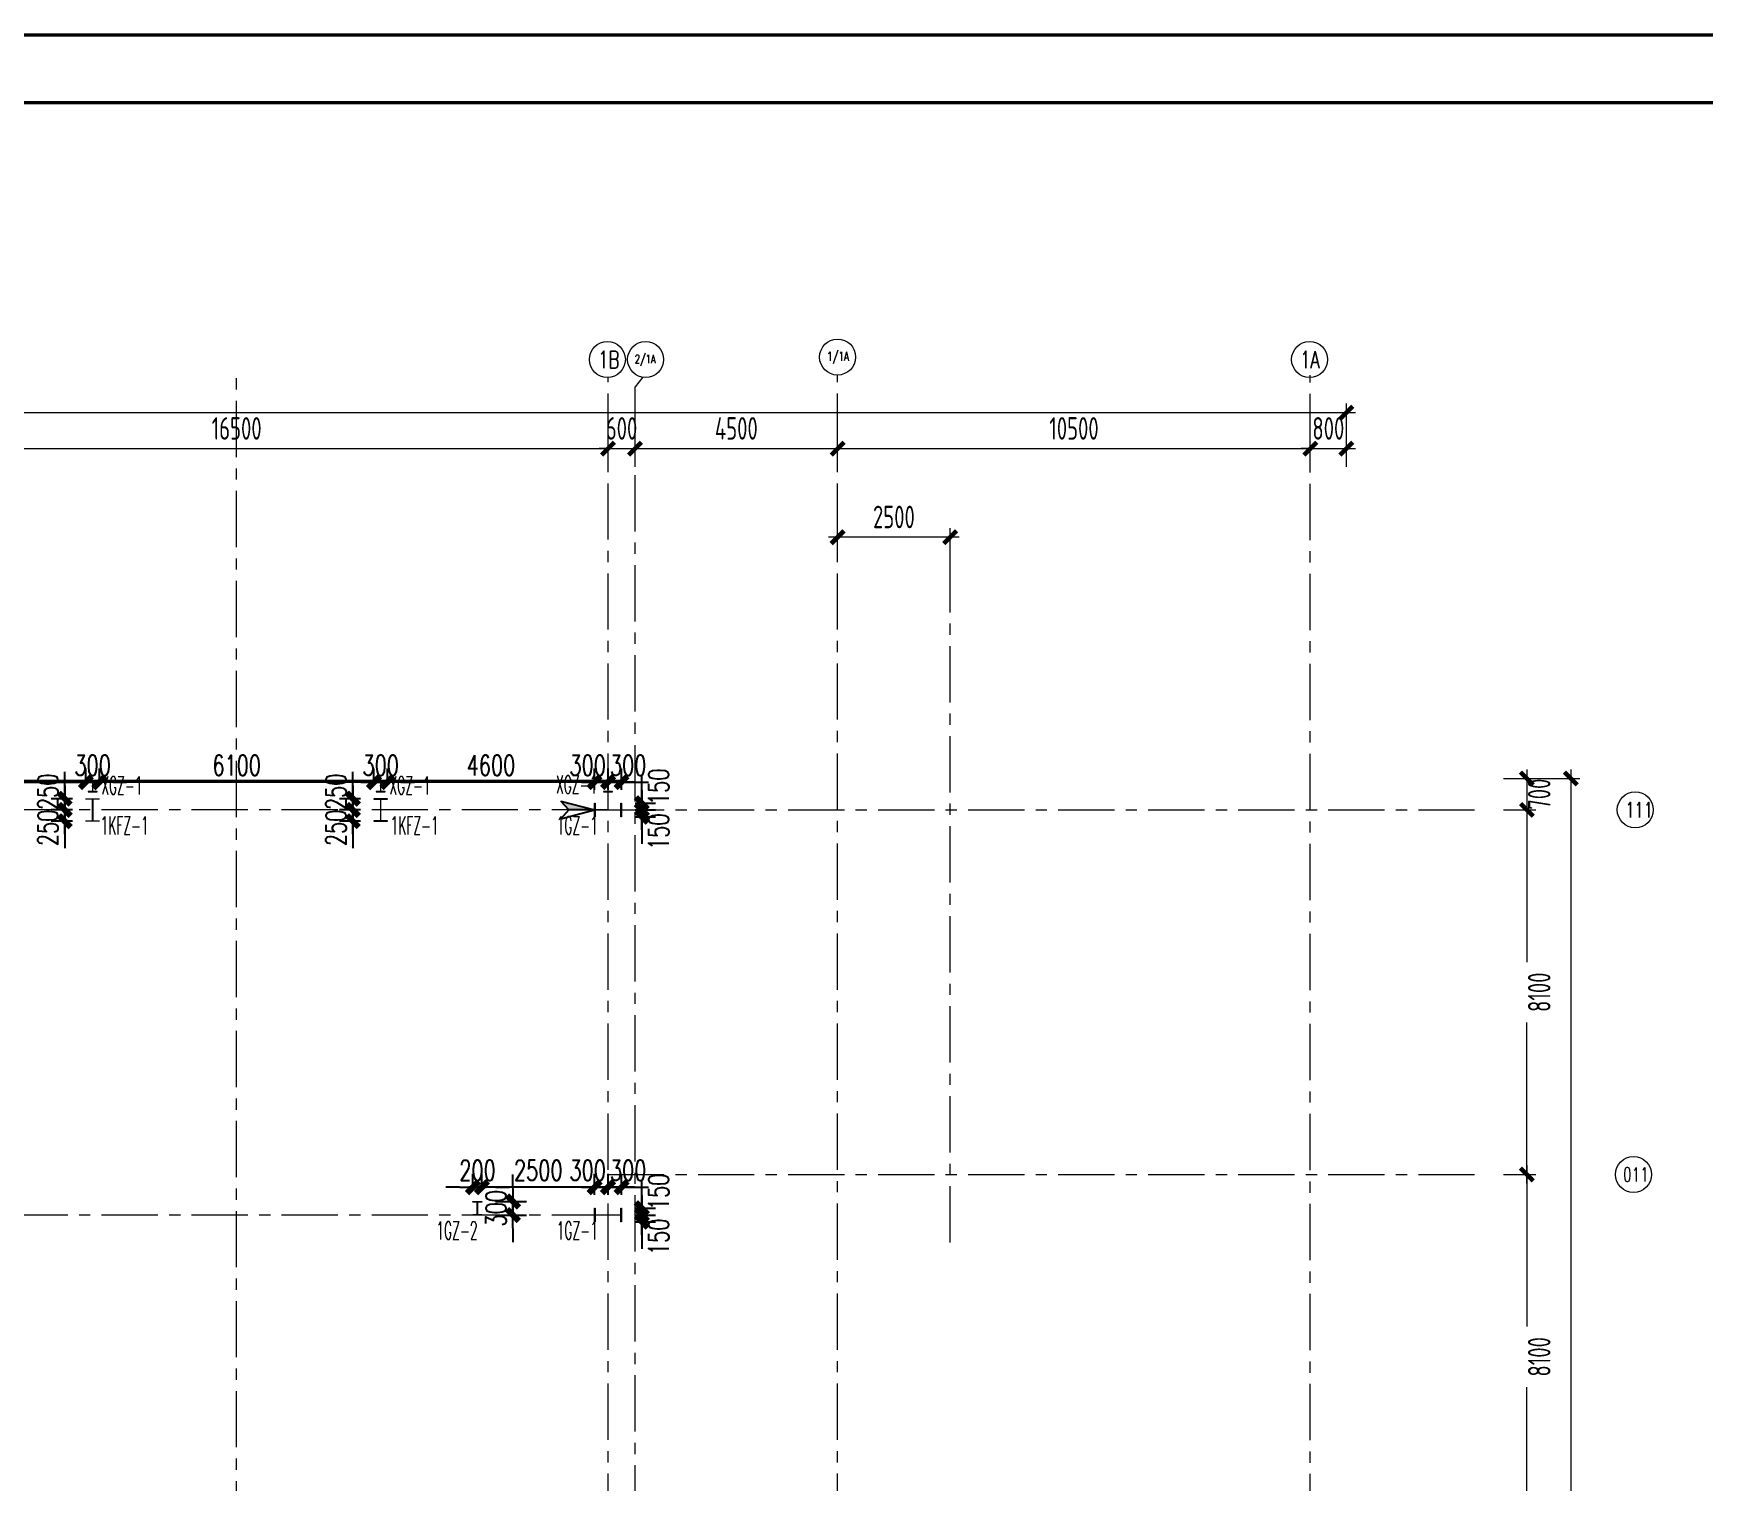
# Model space of a CAD drawing. Extents: x -1201378 to 2367219, y -619313 to 244905.
# Drawn here: x 187877 to 224978, y 212730 to 244905 of the extents above; entities that cross this region are included whole.
import ezdxf
from ezdxf.enums import TextEntityAlignment as Align

# ---------------------------------------------------------------- set-up
doc = ezdxf.new("R2010")
doc.units = 0
doc.header["$LTSCALE"] = 1000
doc.linetypes.add('CENTER', pattern=[2, 1.25, -0.25, 0.25, -0.25])
doc.linetypes.add('HIDDEN', pattern=[0.375, 0.25, -0.125])
doc.layers.get('0').update_dxf_attribs({"linetype": 'CONTINUOUS'})
doc.layers.get('Defpoints').update_dxf_attribs({"linetype": 'CONTINUOUS'})
for name, color, linetype in [('0-cxFrame', 155, 'CONTINUOUS'), ('S-CJGC', 5, 'CONTINUOUS'), ('S-DIMZ', 115, 'CONTINUOUS'), ('S-SGJ', 21, 'CONTINUOUS'), ('S-SHAPE2', 165, 'HIDDEN')]:
    doc.layers.add(name, color=color, linetype=linetype)
for name, color, linetype, lineweight in [('0-cxText', 131, 'CONTINUOUS', 25), ('S-axis', 111, 'CONTINUOUS', 0), ('S-col', 2, 'CONTINUOUS', 0), ('S-dote', 5, 'CENTER', 0)]:
    doc.layers.add(name, color=color, linetype=linetype, lineweight=lineweight)
doc.styles.add('_TCH_AXIS', font='COMPLEX', dxfattribs={"bigfont": 'GBCBIG'})
doc.styles.add('cx_tuming', font='simhei.ttf')
doc.styles.add('cx_tuqian1', font='')
doc.styles.add('SS1', font='tj-romans1.shx', dxfattribs={"width": 0.7, "bigfont": 'tj-hztxt1.shx'})
doc.styles.add('TSSD_Dimension', font='tssdeng.shx', dxfattribs={"width": 0.7, "bigfont": 'hztxt.shx'})
doc.styles.add('黑体', font='simhei.ttf', dxfattribs={"width": 0.8})
doc.styles.get('cx_tuqian1').set_extended_font_data('SimSun')
doc.dimstyles.new('S-150-ARCHI', dxfattribs={"dimscale": 150, "dimtxt": 3, "dimasz": 2, "dimexe": 2, "dimexo": 2, "dimgap": 1, "dimtad": 1, "dimdec": 0, "dimzin": 0, "dimdsep": 46, "dimtxsty": 'SS1', "dimblk1": 'TT', "dimblk2": 'TT', "dimsah": 1, "dimcen": 1, "dimclrd": 256, "dimclre": 256, "dimclrt": 256, "dimadec": 0, "dimazin": 0, "dimtfac": 1, "dimtdec": 0, "dimtix": 1, "dimtmove": 2, "dimatfit": 0, "dimldrblk": 'TT', "dimfxl": 2, "dimtolj": 1, "dimtzin": 0, "dimarcsym": 0})
doc.dimstyles.new('TSSD_200_200', dxfattribs={"dimtxt": 500, "dimasz": 200, "dimexe": 200, "dimexo": 500, "dimgap": 200, "dimtad": 1, "dimdec": 0, "dimzin": 0, "dimdsep": 46, "dimtxsty": 'TSSD_Dimension', "dimblk": 'ARCHTICK', "dimcen": 0, "dimdle": 200, "dimclrt": 7, "dimadec": 0, "dimazin": 0, "dimtfac": 1, "dimtdec": 0, "dimtix": 1, "dimtmove": 2, "dimatfit": 3, "dimfxl": 1, "dimtolj": 1, "dimtzin": 0, "dimarcsym": 0})

# ---------------------------------------------------------------- blocks, each defined once
blk = doc.blocks.new('TK22.A0 L(Dragon)')
at = {"layer": '0-cxFrame', "color": 7, "const_width": 0.5}
blk.add_lwpolyline([(0, 0), (-1486, 0), (-1486, 841), (0, 841)], close=True, dxfattribs=at)
at = {"layer": '0-cxFrame', "const_width": 0.5}
blk.add_lwpolyline([(-80, 10), (-1466, 10), (-1466, 831), (-80, 831)], close=True, dxfattribs=at)
at = {"style": '黑体', "flags": 4}
blk.add_attdef('图幅', text='', height=3.3, dxfattribs=at).set_placement((-40, 3), align=Align.RIGHT)
at = {"layer": '0-cxText', "flags": 4}
for tag, height, style, p in [('建设单位', 3.5, 'cx_tuming', (-45, 240)), ('项目名称', 3.5, 'cx_tuming', (-45, 210)), ('子项名称', 3.5, 'cx_tuming', (-45, 180)), ('工程编号', 3.3, 'cx_tuqian1', (-35, 165)), ('图名1', 3.5, 'cx_tuming', (-45, 87)), ('图名2', 3.5, 'cx_tuming', (-45, 79)), ('图名3', 3.5, 'cx_tuming', (-45, 71)), ('出图日期', 3.3, 'cx_tuqian1', (-39, 60)), ('专业', 3.3, 'cx_tuqian1', (-55, 52)), ('图号', 3.3, 'cx_tuqian1', (-55, 44)), ('版次', 3.3, 'cx_tuqian1', (-20, 44))]:
    blk.add_attdef(tag, text='', height=height, dxfattribs=dict(at, style=style)).set_placement(p, align=Align.MIDDLE)
at = {"layer": 'Defpoints', "color": 6, "flags": 4}
for tag, height, style, p in [('tufu', 3.3, '黑体', (-12, 12)), ('dwfname', 4, 'cx_tuqian1', (-80, 3))]:
    blk.add_attdef(tag, text='', height=height, dxfattribs=dict(at, style=style)).set_placement(p, align=Align.RIGHT)
blk = doc.blocks.new('_FZH')
at = {"layer": 'S-col'}
blk.add_lwpolyline([(-0.375, -0.188), (-0.375, 0.187), (-0.36, 0.187), (-0.36, 0.005), (0.36, 0.005), (0.36, 0.187), (0.375, 0.187), (0.375, -0.188), (0.36, -0.188), (0.36, -0.005), (-0.36, -0.005), (-0.36, -0.188)], close=True, dxfattribs=at)
blk = doc.blocks.new('w4234324')
at = {"layer": 'S-col', "xscale": 800.0000000000005, "yscale": 800.0000000000005, "zscale": 800.0000000000005}
for p in [(-144454, 831820), (-144454, 822820)]:
    blk.add_blockref('_FZH', p, dxfattribs=at)
blk = doc.blocks.new('_ArchTick')
at = {"color": 0, "linetype": 'ByBlock', "const_width": 0.5}
blk.add_lwpolyline([(-0.71, -0.71), (0.71, 0.71)], dxfattribs=at)
blk = doc.blocks.new('*D3000')
at = {"layer": 'Defpoints', "color": 0, "transparency": 16777216}
for p in [(-99358, 123054), (-115858, 122147), (-99358, 122147)]:
    blk.add_point(p, dxfattribs=at)
at = {"layer": 'S-axis', "color": 0, "lineweight": -2, "transparency": 16777216}
for p, q in [((-115858, 122647), (-115858, 123254)), ((-99358, 122647), (-99358, 123254)), ((-116058, 123054), (-99158, 123054))]:
    blk.add_line(p, q, dxfattribs=at)
at = {"layer": 'S-axis', "color": 0, "lineweight": -2, "transparency": 16777216, "xscale": 200, "yscale": 200, "zscale": 200, "rotation": 180}
blk.add_blockref('_ArchTick', (-115858, 123054), dxfattribs=at)
at = {"layer": 'S-axis', "color": 0, "lineweight": -2, "transparency": 16777216, "xscale": 200, "yscale": 200, "zscale": 200}
blk.add_blockref('_ArchTick', (-99358, 123054), dxfattribs=at)
at = {"layer": 'S-axis', "color": 7, "transparency": 16777216, "insert": (-107608, 123504), "char_height": 500, "attachment_point": 5, "style": 'TSSD_Dimension'}
blk.add_mtext('\\A1;16500', dxfattribs=at)
blk = doc.blocks.new('*D3001')
at = {"layer": 'Defpoints', "color": 0, "transparency": 16777216}
for p in [(-98758, 123054), (-99358, 122147), (-98758, 122147)]:
    blk.add_point(p, dxfattribs=at)
at = {"layer": 'S-axis', "color": 0, "lineweight": -2, "transparency": 16777216}
for p, q in [((-99358, 122647), (-99358, 123254)), ((-98758, 122647), (-98758, 123254)), ((-99358, 123054), (-99558, 123054)), ((-99358, 123054), (-98758, 123054)), ((-98758, 123054), (-98558, 123054))]:
    blk.add_line(p, q, dxfattribs=at)
at = {"layer": 'S-axis', "color": 0, "lineweight": -2, "transparency": 16777216, "xscale": 200, "yscale": 200, "zscale": 200}
blk.add_blockref('_ArchTick', (-99358, 123054), dxfattribs=at)
at = {"layer": 'S-axis', "color": 0, "lineweight": -2, "transparency": 16777216, "xscale": 200, "yscale": 200, "zscale": 200, "rotation": 180}
blk.add_blockref('_ArchTick', (-98758, 123054), dxfattribs=at)
at = {"layer": 'S-axis', "color": 7, "transparency": 16777216, "insert": (-99058, 123504), "char_height": 500, "attachment_point": 5, "style": 'TSSD_Dimension'}
blk.add_mtext('\\A1;600', dxfattribs=at)
blk = doc.blocks.new('*D3002')
at = {"layer": 'Defpoints', "color": 0, "transparency": 16777216}
for p in [(-94258, 123054), (-98758, 122147), (-94258, 122147)]:
    blk.add_point(p, dxfattribs=at)
at = {"layer": 'S-axis', "color": 0, "lineweight": -2, "transparency": 16777216}
for p, q in [((-98758, 122647), (-98758, 123254)), ((-94258, 122647), (-94258, 123254)), ((-98958, 123054), (-94058, 123054))]:
    blk.add_line(p, q, dxfattribs=at)
at = {"layer": 'S-axis', "color": 0, "lineweight": -2, "transparency": 16777216, "xscale": 200, "yscale": 200, "zscale": 200, "rotation": 180}
blk.add_blockref('_ArchTick', (-98758, 123054), dxfattribs=at)
at = {"layer": 'S-axis', "color": 0, "lineweight": -2, "transparency": 16777216, "xscale": 200, "yscale": 200, "zscale": 200}
blk.add_blockref('_ArchTick', (-94258, 123054), dxfattribs=at)
at = {"layer": 'S-axis', "color": 7, "transparency": 16777216, "insert": (-96508, 123504), "char_height": 500, "attachment_point": 5, "style": 'TSSD_Dimension'}
blk.add_mtext('\\A1;4500', dxfattribs=at)
blk = doc.blocks.new('*D3003')
at = {"layer": 'Defpoints', "color": 0, "transparency": 16777216}
for p in [(-83758, 123054), (-94258, 122147), (-83758, 122147)]:
    blk.add_point(p, dxfattribs=at)
at = {"layer": 'S-axis', "color": 0, "lineweight": -2, "transparency": 16777216}
for p, q in [((-94258, 122647), (-94258, 123254)), ((-83758, 122647), (-83758, 123254)), ((-94458, 123054), (-83558, 123054))]:
    blk.add_line(p, q, dxfattribs=at)
at = {"layer": 'S-axis', "color": 0, "lineweight": -2, "transparency": 16777216, "xscale": 200, "yscale": 200, "zscale": 200, "rotation": 180}
blk.add_blockref('_ArchTick', (-94258, 123054), dxfattribs=at)
at = {"layer": 'S-axis', "color": 0, "lineweight": -2, "transparency": 16777216, "xscale": 200, "yscale": 200, "zscale": 200}
blk.add_blockref('_ArchTick', (-83758, 123054), dxfattribs=at)
at = {"layer": 'S-axis', "color": 7, "transparency": 16777216, "insert": (-89008, 123504), "char_height": 500, "attachment_point": 5, "style": 'TSSD_Dimension'}
blk.add_mtext('\\A1;10500', dxfattribs=at)
blk = doc.blocks.new('*D3004')
at = {"layer": 'Defpoints', "color": 0, "transparency": 16777216}
for p in [(-82958, 123054), (-83758, 122147), (-82958, 122147)]:
    blk.add_point(p, dxfattribs=at)
at = {"layer": 'S-axis', "color": 0, "lineweight": -2, "transparency": 16777216}
for p, q in [((-83758, 122647), (-83758, 123254)), ((-82958, 122647), (-82958, 123254)), ((-83758, 123054), (-83958, 123054)), ((-83758, 123054), (-82958, 123054)), ((-82958, 123054), (-82758, 123054))]:
    blk.add_line(p, q, dxfattribs=at)
at = {"layer": 'S-axis', "color": 0, "lineweight": -2, "transparency": 16777216, "xscale": 200, "yscale": 200, "zscale": 200}
blk.add_blockref('_ArchTick', (-83758, 123054), dxfattribs=at)
at = {"layer": 'S-axis', "color": 0, "lineweight": -2, "transparency": 16777216, "xscale": 200, "yscale": 200, "zscale": 200, "rotation": 180}
blk.add_blockref('_ArchTick', (-82958, 123054), dxfattribs=at)
at = {"layer": 'S-axis', "color": 7, "transparency": 16777216, "insert": (-83358, 123504), "char_height": 500, "attachment_point": 5, "style": 'TSSD_Dimension'}
blk.add_mtext('\\A1;800', dxfattribs=at)
blk = doc.blocks.new('*D3005')
at = {"layer": 'Defpoints', "color": 0, "transparency": 16777216}
for p in [(-79964, 115727), (-79964, 115027), (-78948, 115027)]:
    blk.add_point(p, dxfattribs=at)
at = {"layer": 'S-axis', "color": 0, "lineweight": -2, "transparency": 16777216}
for p, q in [((-78948, 115927), (-78948, 114827)), ((-79464, 115727), (-78748, 115727)), ((-79464, 115027), (-78748, 115027))]:
    blk.add_line(p, q, dxfattribs=at)
at = {"layer": 'S-axis', "color": 0, "lineweight": -2, "transparency": 16777216, "xscale": 200, "yscale": 200, "zscale": 200}
for p, rotation in [((-78948, 115727), 90), ((-78948, 115027), 270)]:
    blk.add_blockref('_ArchTick', p, dxfattribs=dict(at, rotation=rotation))
at = {"layer": 'S-axis', "color": 7, "transparency": 16777216, "insert": (-78673, 115377), "char_height": 500, "attachment_point": 5, "rotation": 90, "style": 'TSSD_Dimension'}
blk.add_mtext('\\A1;700', dxfattribs=at)
blk = doc.blocks.new('*D3006')
at = {"layer": 'Defpoints', "color": 0, "transparency": 16777216}
for p in [(-79964, 115027), (-79964, 106927), (-78948, 106927)]:
    blk.add_point(p, dxfattribs=at)
at = {"layer": 'S-axis', "color": 0, "lineweight": -2, "transparency": 16777216}
for p, q in [((-79464, 115027), (-78748, 115027)), ((-78948, 115227), (-78948, 111648)), ((-78948, 106727), (-78948, 110306)), ((-79464, 106927), (-78748, 106927))]:
    blk.add_line(p, q, dxfattribs=at)
at = {"layer": 'S-axis', "color": 0, "lineweight": -2, "transparency": 16777216, "xscale": 200, "yscale": 200, "zscale": 200}
for p, rotation in [((-78948, 115027), 90), ((-78948, 106927), 270)]:
    blk.add_blockref('_ArchTick', p, dxfattribs=dict(at, rotation=rotation))
at = {"layer": 'S-axis', "color": 7, "transparency": 16777216, "insert": (-78673, 110977), "char_height": 500, "attachment_point": 5, "rotation": 90, "style": 'TSSD_Dimension'}
blk.add_mtext('\\A1;8100', dxfattribs=at)
blk = doc.blocks.new('*D3007')
at = {"layer": 'Defpoints', "color": 0, "transparency": 16777216}
for p in [(-79964, 106927), (-79964, 98827), (-78948, 98827)]:
    blk.add_point(p, dxfattribs=at)
at = {"layer": 'S-axis', "color": 0, "lineweight": -2, "transparency": 16777216}
for p, q in [((-79464, 106927), (-78748, 106927)), ((-78948, 107127), (-78948, 103548)), ((-78948, 98627), (-78948, 102206)), ((-79464, 98827), (-78748, 98827))]:
    blk.add_line(p, q, dxfattribs=at)
at = {"layer": 'S-axis', "color": 0, "lineweight": -2, "transparency": 16777216, "xscale": 200, "yscale": 200, "zscale": 200}
for p, rotation in [((-78948, 106927), 90), ((-78948, 98827), 270)]:
    blk.add_blockref('_ArchTick', p, dxfattribs=dict(at, rotation=rotation))
at = {"layer": 'S-axis', "color": 7, "transparency": 16777216, "insert": (-78673, 102877), "char_height": 500, "attachment_point": 5, "rotation": 90, "style": 'TSSD_Dimension'}
blk.add_mtext('\\A1;8100', dxfattribs=at)
blk = doc.blocks.new('*D3019')
at = {"layer": 'Defpoints', "color": 0, "transparency": 16777216}
for p in [(-82958, 123854), (-209458, 122247), (-82958, 122247)]:
    blk.add_point(p, dxfattribs=at)
at = {"layer": 'S-axis', "color": 0, "lineweight": -2, "transparency": 16777216}
for p, q in [((-209458, 122747), (-209458, 124054)), ((-82958, 122747), (-82958, 124054)), ((-209658, 123854), (-82758, 123854))]:
    blk.add_line(p, q, dxfattribs=at)
at = {"layer": 'S-axis', "color": 0, "lineweight": -2, "transparency": 16777216, "xscale": 200, "yscale": 200, "zscale": 200, "rotation": 180}
blk.add_blockref('_ArchTick', (-209458, 123854), dxfattribs=at)
at = {"layer": 'S-axis', "color": 0, "lineweight": -2, "transparency": 16777216, "xscale": 200, "yscale": 200, "zscale": 200}
blk.add_blockref('_ArchTick', (-82958, 123854), dxfattribs=at)
at = {"layer": 'S-axis', "color": 7, "transparency": 16777216, "insert": (-146208, 124304), "char_height": 500, "attachment_point": 5, "style": 'TSSD_Dimension'}
blk.add_mtext('\\A1;126500', dxfattribs=at)
blk = doc.blocks.new('*D3021')
at = {"layer": 'Defpoints', "color": 0, "transparency": 16777216}
for p in [(-79864, 115727), (-77969, 115727), (-79864, 24327)]:
    blk.add_point(p, dxfattribs=at)
at = {"layer": 'S-axis', "color": 0, "lineweight": -2, "transparency": 16777216}
for p, q in [((-77969, 115927), (-77969, 70833)), ((-79364, 115727), (-77769, 115727)), ((-77969, 24127), (-77969, 69221)), ((-79364, 24327), (-77769, 24327))]:
    blk.add_line(p, q, dxfattribs=at)
at = {"layer": 'S-axis', "color": 0, "lineweight": -2, "transparency": 16777216, "xscale": 200, "yscale": 200, "zscale": 200}
for p, rotation in [((-77969, 115727), 90), ((-77969, 24327), 270)]:
    blk.add_blockref('_ArchTick', p, dxfattribs=dict(at, rotation=rotation))
at = {"layer": 'S-axis', "color": 7, "transparency": 16777216, "insert": (-77694, 70027), "char_height": 500, "attachment_point": 5, "rotation": 90, "style": 'TSSD_Dimension'}
blk.add_mtext('\\A1;91400', dxfattribs=at)
blk = doc.blocks.new('*D3042')
at = {"layer": 'Defpoints', "color": 0, "transparency": 16777216}
for p in [(-94258, 121087), (-94258, 120087), (-91758, 120087)]:
    blk.add_point(p, dxfattribs=at)
at = {"layer": 'S-axis', "color": 0, "lineweight": -2, "transparency": 16777216}
for p, q in [((-91558, 121087), (-94458, 121087)), ((-94258, 120587), (-94258, 121287)), ((-91758, 120587), (-91758, 121287))]:
    blk.add_line(p, q, dxfattribs=at)
at = {"layer": 'S-axis', "color": 0, "lineweight": -2, "transparency": 16777216, "xscale": 200, "yscale": 200, "zscale": 200}
for p, rotation in [((-94258, 121087), 179.9999999999974), ((-91758, 121087), 359.9999999999973)]:
    blk.add_blockref('_ArchTick', p, dxfattribs=dict(at, rotation=rotation))
at = {"layer": 'S-axis', "color": 7, "transparency": 16777216, "insert": (-93008, 121537), "char_height": 500, "attachment_point": 5, "style": 'TSSD_Dimension'}
blk.add_mtext('\\A1;2500', dxfattribs=at)
blk = doc.blocks.new('TT')
blk.add_line((-0.97, 0), (0.97, 0))
at = {"const_width": 0.45}
blk.add_lwpolyline([(-0.44, -0.44), (0.44, 0.44)], dxfattribs=at)
blk = doc.blocks.new('*D5071')
at = {"layer": 'Defpoints', "color": 0, "transparency": 16777216}
for p in [(200942, 218652), (201393, 218652), (200942, 218502)]:
    blk.add_point(p, dxfattribs=at)
at = {"layer": 'S-DIMZ', "lineweight": -2, "transparency": 16777216}
for p, q in [((201393, 218952), (201393, 219252)), ((201242, 218652), (201693, 218652)), ((201393, 218502), (201393, 218652)), ((201242, 218502), (201693, 218502)), ((201393, 218202), (201393, 217902))]:
    blk.add_line(p, q, dxfattribs=at)
at = {"layer": 'S-DIMZ', "lineweight": -2, "transparency": 16777216, "xscale": 300, "yscale": 300, "zscale": 300}
for p, rotation in [((201393, 218652), 270), ((201393, 218502), 90)]:
    blk.add_blockref('TT', p, dxfattribs=dict(at, rotation=rotation))
at = {"layer": 'S-DIMZ', "transparency": 16777216, "insert": (201768, 218168), "char_height": 450, "attachment_point": 5, "rotation": 90, "style": 'SS1'}
blk.add_mtext('\\A1;150', dxfattribs=at)
blk = doc.blocks.new('*D5072')
at = {"layer": 'Defpoints', "color": 0, "transparency": 16777216}
for p in [(200942, 218802), (200942, 218652), (201393, 218802)]:
    blk.add_point(p, dxfattribs=at)
at = {"layer": 'S-DIMZ', "lineweight": -2, "transparency": 16777216}
for p, q in [((201393, 219102), (201393, 219402)), ((201242, 218802), (201693, 218802)), ((201242, 218652), (201693, 218652)), ((201393, 218652), (201393, 218802)), ((201393, 218352), (201393, 218052))]:
    blk.add_line(p, q, dxfattribs=at)
at = {"layer": 'S-DIMZ', "lineweight": -2, "transparency": 16777216, "xscale": 300, "yscale": 300, "zscale": 300}
for p, rotation in [((201393, 218802), 270), ((201393, 218652), 90)]:
    blk.add_blockref('TT', p, dxfattribs=dict(at, rotation=rotation))
at = {"layer": 'S-DIMZ', "transparency": 16777216, "insert": (201768, 219167), "char_height": 450, "attachment_point": 5, "rotation": 90, "style": 'SS1'}
blk.add_mtext('\\A1;150', dxfattribs=at)
blk = doc.blocks.new('*D5073')
at = {"layer": 'Defpoints', "color": 0, "transparency": 16777216}
for p in [(200642, 219270), (200342, 218802), (200642, 218802)]:
    blk.add_point(p, dxfattribs=at)
at = {"layer": 'S-DIMZ', "lineweight": -2, "transparency": 16777216}
for p, q in [((200042, 219270), (199742, 219270)), ((200342, 219102), (200342, 219570)), ((200342, 219270), (200642, 219270)), ((200642, 219102), (200642, 219570)), ((200942, 219270), (201242, 219270))]:
    blk.add_line(p, q, dxfattribs=at)
at = {"layer": 'S-DIMZ', "lineweight": -2, "transparency": 16777216, "xscale": 300, "yscale": 300, "zscale": 300}
blk.add_blockref('TT', (200342, 219270), dxfattribs=at)
at = {"layer": 'S-DIMZ', "lineweight": -2, "transparency": 16777216, "xscale": 300, "yscale": 300, "zscale": 300, "rotation": 180}
blk.add_blockref('TT', (200642, 219270), dxfattribs=at)
at = {"layer": 'S-DIMZ', "transparency": 16777216, "insert": (200189, 219645), "char_height": 450, "attachment_point": 5, "style": 'SS1'}
blk.add_mtext('\\A1;300', dxfattribs=at)
blk = doc.blocks.new('*D5074')
at = {"layer": 'Defpoints', "color": 0, "transparency": 16777216}
for p in [(200942, 219270), (200642, 218802), (200942, 218802)]:
    blk.add_point(p, dxfattribs=at)
at = {"layer": 'S-DIMZ', "lineweight": -2, "transparency": 16777216}
for p, q in [((200342, 219270), (200042, 219270)), ((200642, 219102), (200642, 219570)), ((200642, 219270), (200942, 219270)), ((200942, 219102), (200942, 219570)), ((201242, 219270), (201542, 219270))]:
    blk.add_line(p, q, dxfattribs=at)
at = {"layer": 'S-DIMZ', "lineweight": -2, "transparency": 16777216, "xscale": 300, "yscale": 300, "zscale": 300}
blk.add_blockref('TT', (200642, 219270), dxfattribs=at)
at = {"layer": 'S-DIMZ', "lineweight": -2, "transparency": 16777216, "xscale": 300, "yscale": 300, "zscale": 300, "rotation": 180}
blk.add_blockref('TT', (200942, 219270), dxfattribs=at)
at = {"layer": 'S-DIMZ', "transparency": 16777216, "insert": (201089, 219645), "char_height": 450, "attachment_point": 5, "style": 'SS1'}
blk.add_mtext('\\A1;300', dxfattribs=at)
blk = doc.blocks.new('*D5059')
at = {"layer": 'Defpoints', "color": 0, "transparency": 16777216}
for p in [(200942, 227652), (200942, 227502), (201393, 227652)]:
    blk.add_point(p, dxfattribs=at)
at = {"layer": 'S-DIMZ', "lineweight": -2, "transparency": 16777216}
for p, q in [((201393, 227952), (201393, 228252)), ((201242, 227652), (201693, 227652)), ((201242, 227502), (201693, 227502)), ((201393, 227502), (201393, 227652)), ((201393, 227202), (201393, 226902))]:
    blk.add_line(p, q, dxfattribs=at)
at = {"layer": 'S-DIMZ', "lineweight": -2, "transparency": 16777216, "xscale": 300, "yscale": 300, "zscale": 300}
for p, rotation in [((201393, 227652), 270), ((201393, 227502), 90)]:
    blk.add_blockref('TT', p, dxfattribs=dict(at, rotation=rotation))
at = {"layer": 'S-DIMZ', "transparency": 16777216, "insert": (201768, 227168), "char_height": 450, "attachment_point": 5, "rotation": 90, "style": 'SS1'}
blk.add_mtext('\\A1;150', dxfattribs=at)
blk = doc.blocks.new('*D5060')
at = {"layer": 'Defpoints', "color": 0, "transparency": 16777216}
for p in [(200942, 227802), (201393, 227802), (200942, 227652)]:
    blk.add_point(p, dxfattribs=at)
at = {"layer": 'S-DIMZ', "lineweight": -2, "transparency": 16777216}
for p, q in [((201393, 228102), (201393, 228402)), ((201242, 227802), (201693, 227802)), ((201393, 227652), (201393, 227802)), ((201242, 227652), (201693, 227652)), ((201393, 227352), (201393, 227052))]:
    blk.add_line(p, q, dxfattribs=at)
at = {"layer": 'S-DIMZ', "lineweight": -2, "transparency": 16777216, "xscale": 300, "yscale": 300, "zscale": 300}
for p, rotation in [((201393, 227802), 270), ((201393, 227652), 90)]:
    blk.add_blockref('TT', p, dxfattribs=dict(at, rotation=rotation))
at = {"layer": 'S-DIMZ', "transparency": 16777216, "insert": (201768, 228167), "char_height": 450, "attachment_point": 5, "rotation": 90, "style": 'SS1'}
blk.add_mtext('\\A1;150', dxfattribs=at)
blk = doc.blocks.new('*D5061')
at = {"layer": 'Defpoints', "color": 0, "transparency": 16777216}
for p in [(200642, 228270), (200342, 227802), (200642, 227802)]:
    blk.add_point(p, dxfattribs=at)
at = {"layer": 'S-DIMZ', "lineweight": -2, "transparency": 16777216}
for p, q in [((200342, 228102), (200342, 228570)), ((200642, 228102), (200642, 228570)), ((200042, 228270), (199742, 228270)), ((200342, 228270), (200642, 228270)), ((200942, 228270), (201242, 228270))]:
    blk.add_line(p, q, dxfattribs=at)
at = {"layer": 'S-DIMZ', "lineweight": -2, "transparency": 16777216, "xscale": 300, "yscale": 300, "zscale": 300}
blk.add_blockref('TT', (200342, 228270), dxfattribs=at)
at = {"layer": 'S-DIMZ', "lineweight": -2, "transparency": 16777216, "xscale": 300, "yscale": 300, "zscale": 300, "rotation": 180}
blk.add_blockref('TT', (200642, 228270), dxfattribs=at)
at = {"layer": 'S-DIMZ', "transparency": 16777216, "insert": (200189, 228645), "char_height": 450, "attachment_point": 5, "style": 'SS1'}
blk.add_mtext('\\A1;300', dxfattribs=at)
blk = doc.blocks.new('*D5062')
at = {"layer": 'Defpoints', "color": 0, "transparency": 16777216}
for p in [(200942, 228270), (200642, 227802), (200942, 227802)]:
    blk.add_point(p, dxfattribs=at)
at = {"layer": 'S-DIMZ', "lineweight": -2, "transparency": 16777216}
for p, q in [((200642, 228102), (200642, 228570)), ((200942, 228102), (200942, 228570)), ((200342, 228270), (200042, 228270)), ((200642, 228270), (200942, 228270)), ((201242, 228270), (201542, 228270))]:
    blk.add_line(p, q, dxfattribs=at)
at = {"layer": 'S-DIMZ', "lineweight": -2, "transparency": 16777216, "xscale": 300, "yscale": 300, "zscale": 300}
blk.add_blockref('TT', (200642, 228270), dxfattribs=at)
at = {"layer": 'S-DIMZ', "lineweight": -2, "transparency": 16777216, "xscale": 300, "yscale": 300, "zscale": 300, "rotation": 180}
blk.add_blockref('TT', (200942, 228270), dxfattribs=at)
at = {"layer": 'S-DIMZ', "transparency": 16777216, "insert": (201089, 228645), "char_height": 450, "attachment_point": 5, "style": 'SS1'}
blk.add_mtext('\\A1;300', dxfattribs=at)
blk = doc.blocks.new('*D5182')
at = {"layer": 'Defpoints', "color": 0, "transparency": 16777216}
for p in [(189042, 227902), (188573, 227652), (189042, 227652)]:
    blk.add_point(p, dxfattribs=at)
at = {"layer": 'S-DIMZ', "lineweight": -2, "transparency": 16777216}
for p, q in [((188573, 228202), (188573, 228502)), ((188742, 227902), (188273, 227902)), ((188573, 227902), (188573, 227652)), ((188742, 227652), (188273, 227652)), ((188573, 227352), (188573, 227052))]:
    blk.add_line(p, q, dxfattribs=at)
at = {"layer": 'S-DIMZ', "lineweight": -2, "transparency": 16777216, "xscale": 300, "yscale": 300, "zscale": 300}
for p, rotation in [((188573, 227902), 270), ((188573, 227652), 90)]:
    blk.add_blockref('TT', p, dxfattribs=dict(at, rotation=rotation))
at = {"layer": 'S-DIMZ', "transparency": 16777216, "insert": (188198, 228055), "char_height": 450, "attachment_point": 5, "rotation": 90, "style": 'SS1'}
blk.add_mtext('\\A1;250', dxfattribs=at)
blk = doc.blocks.new('*D5183')
at = {"layer": 'Defpoints', "color": 0, "transparency": 16777216}
for p in [(189042, 227652), (188573, 227402), (189042, 227402)]:
    blk.add_point(p, dxfattribs=at)
at = {"layer": 'S-DIMZ', "lineweight": -2, "transparency": 16777216}
for p, q in [((188573, 227952), (188573, 228252)), ((188742, 227652), (188273, 227652)), ((188573, 227652), (188573, 227402)), ((188742, 227402), (188273, 227402)), ((188573, 227102), (188573, 226802))]:
    blk.add_line(p, q, dxfattribs=at)
at = {"layer": 'S-DIMZ', "lineweight": -2, "transparency": 16777216, "xscale": 300, "yscale": 300, "zscale": 300}
for p, rotation in [((188573, 227652), 270), ((188573, 227402), 90)]:
    blk.add_blockref('TT', p, dxfattribs=dict(at, rotation=rotation))
at = {"layer": 'S-DIMZ', "transparency": 16777216, "insert": (188198, 227254), "char_height": 450, "attachment_point": 5, "rotation": 90, "style": 'SS1'}
blk.add_mtext('\\A1;250', dxfattribs=at)
blk = doc.blocks.new('*D5184')
at = {"layer": 'Defpoints', "color": 0, "transparency": 16777216}
for p in [(189342, 228270), (189042, 227902), (189342, 227902)]:
    blk.add_point(p, dxfattribs=at)
at = {"layer": 'S-DIMZ', "lineweight": -2, "transparency": 16777216}
for p, q in [((189042, 228202), (189042, 228570)), ((189342, 228202), (189342, 228570)), ((188742, 228270), (188442, 228270)), ((189042, 228270), (189342, 228270)), ((189642, 228270), (189942, 228270))]:
    blk.add_line(p, q, dxfattribs=at)
at = {"layer": 'S-DIMZ', "lineweight": -2, "transparency": 16777216, "xscale": 300, "yscale": 300, "zscale": 300}
blk.add_blockref('TT', (189042, 228270), dxfattribs=at)
at = {"layer": 'S-DIMZ', "lineweight": -2, "transparency": 16777216, "xscale": 300, "yscale": 300, "zscale": 300, "rotation": 180}
blk.add_blockref('TT', (189342, 228270), dxfattribs=at)
at = {"layer": 'S-DIMZ', "transparency": 16777216, "insert": (189192, 228645), "char_height": 450, "attachment_point": 5, "style": 'SS1'}
blk.add_mtext('\\A1;300', dxfattribs=at)
blk = doc.blocks.new('*D5185')
at = {"layer": 'Defpoints', "color": 0, "transparency": 16777216}
for p in [(195442, 227902), (194973, 227652), (195442, 227652)]:
    blk.add_point(p, dxfattribs=at)
at = {"layer": 'S-DIMZ', "lineweight": -2, "transparency": 16777216}
for p, q in [((194973, 228202), (194973, 228502)), ((195142, 227902), (194673, 227902)), ((194973, 227902), (194973, 227652)), ((195142, 227652), (194673, 227652)), ((194973, 227352), (194973, 227052))]:
    blk.add_line(p, q, dxfattribs=at)
at = {"layer": 'S-DIMZ', "lineweight": -2, "transparency": 16777216, "xscale": 300, "yscale": 300, "zscale": 300}
for p, rotation in [((194973, 227902), 270), ((194973, 227652), 90)]:
    blk.add_blockref('TT', p, dxfattribs=dict(at, rotation=rotation))
at = {"layer": 'S-DIMZ', "transparency": 16777216, "insert": (194598, 228055), "char_height": 450, "attachment_point": 5, "rotation": 90, "style": 'SS1'}
blk.add_mtext('\\A1;250', dxfattribs=at)
blk = doc.blocks.new('*D5186')
at = {"layer": 'Defpoints', "color": 0, "transparency": 16777216}
for p in [(195442, 227652), (194973, 227402), (195442, 227402)]:
    blk.add_point(p, dxfattribs=at)
at = {"layer": 'S-DIMZ', "lineweight": -2, "transparency": 16777216}
for p, q in [((194973, 227952), (194973, 228252)), ((195142, 227652), (194673, 227652)), ((194973, 227652), (194973, 227402)), ((195142, 227402), (194673, 227402)), ((194973, 227102), (194973, 226802))]:
    blk.add_line(p, q, dxfattribs=at)
at = {"layer": 'S-DIMZ', "lineweight": -2, "transparency": 16777216, "xscale": 300, "yscale": 300, "zscale": 300}
for p, rotation in [((194973, 227652), 270), ((194973, 227402), 90)]:
    blk.add_blockref('TT', p, dxfattribs=dict(at, rotation=rotation))
at = {"layer": 'S-DIMZ', "transparency": 16777216, "insert": (194598, 227254), "char_height": 450, "attachment_point": 5, "rotation": 90, "style": 'SS1'}
blk.add_mtext('\\A1;250', dxfattribs=at)
blk = doc.blocks.new('*D5187')
at = {"layer": 'Defpoints', "color": 0, "transparency": 16777216}
for p in [(195742, 228270), (195442, 227902), (195742, 227902)]:
    blk.add_point(p, dxfattribs=at)
at = {"layer": 'S-DIMZ', "lineweight": -2, "transparency": 16777216}
for p, q in [((195442, 228202), (195442, 228570)), ((195742, 228202), (195742, 228570)), ((195142, 228270), (194842, 228270)), ((195442, 228270), (195742, 228270)), ((196042, 228270), (196342, 228270))]:
    blk.add_line(p, q, dxfattribs=at)
at = {"layer": 'S-DIMZ', "lineweight": -2, "transparency": 16777216, "xscale": 300, "yscale": 300, "zscale": 300}
blk.add_blockref('TT', (195442, 228270), dxfattribs=at)
at = {"layer": 'S-DIMZ', "lineweight": -2, "transparency": 16777216, "xscale": 300, "yscale": 300, "zscale": 300, "rotation": 180}
blk.add_blockref('TT', (195742, 228270), dxfattribs=at)
at = {"layer": 'S-DIMZ', "transparency": 16777216, "insert": (195592, 228645), "char_height": 450, "attachment_point": 5, "style": 'SS1'}
blk.add_mtext('\\A1;300', dxfattribs=at)
blk = doc.blocks.new('*D5188')
at = {"layer": 'Defpoints', "color": 0, "transparency": 16777216}
for p in [(189042, 228270), (184442, 227802), (189042, 227902)]:
    blk.add_point(p, dxfattribs=at)
at = {"layer": 'S-DIMZ', "lineweight": -2, "transparency": 16777216}
for p, q in [((184442, 228102), (184442, 228570)), ((189042, 228202), (189042, 228570)), ((184742, 228270), (188742, 228270))]:
    blk.add_line(p, q, dxfattribs=at)
at = {"layer": 'S-DIMZ', "lineweight": -2, "transparency": 16777216, "xscale": 300, "yscale": 300, "zscale": 300, "rotation": 180}
blk.add_blockref('TT', (184442, 228270), dxfattribs=at)
at = {"layer": 'S-DIMZ', "lineweight": -2, "transparency": 16777216, "xscale": 300, "yscale": 300, "zscale": 300}
blk.add_blockref('TT', (189042, 228270), dxfattribs=at)
at = {"layer": 'S-DIMZ', "transparency": 16777216, "insert": (186742, 228645), "char_height": 450, "attachment_point": 5, "style": 'SS1'}
blk.add_mtext('\\A1;4600', dxfattribs=at)
blk = doc.blocks.new('*D5189')
at = {"layer": 'Defpoints', "color": 0, "transparency": 16777216}
for p in [(189342, 228270), (189342, 227902), (195442, 227902)]:
    blk.add_point(p, dxfattribs=at)
at = {"layer": 'S-DIMZ', "lineweight": -2, "transparency": 16777216}
for p, q in [((189342, 228202), (189342, 228570)), ((195442, 228202), (195442, 228570)), ((195142, 228270), (189642, 228270))]:
    blk.add_line(p, q, dxfattribs=at)
at = {"layer": 'S-DIMZ', "lineweight": -2, "transparency": 16777216, "xscale": 300, "yscale": 300, "zscale": 300, "rotation": 180}
blk.add_blockref('TT', (189342, 228270), dxfattribs=at)
at = {"layer": 'S-DIMZ', "lineweight": -2, "transparency": 16777216, "xscale": 300, "yscale": 300, "zscale": 300}
blk.add_blockref('TT', (195442, 228270), dxfattribs=at)
at = {"layer": 'S-DIMZ', "transparency": 16777216, "insert": (192392, 228645), "char_height": 450, "attachment_point": 5, "style": 'SS1'}
blk.add_mtext('\\A1;6100', dxfattribs=at)
blk = doc.blocks.new('*D5190')
at = {"layer": 'Defpoints', "color": 0, "transparency": 16777216}
for p in [(195742, 228270), (195742, 227902), (200342, 227802)]:
    blk.add_point(p, dxfattribs=at)
at = {"layer": 'S-DIMZ', "lineweight": -2, "transparency": 16777216}
for p, q in [((195742, 228202), (195742, 228570)), ((200342, 228102), (200342, 228570)), ((200042, 228270), (196042, 228270))]:
    blk.add_line(p, q, dxfattribs=at)
at = {"layer": 'S-DIMZ', "lineweight": -2, "transparency": 16777216, "xscale": 300, "yscale": 300, "zscale": 300, "rotation": 180}
blk.add_blockref('TT', (195742, 228270), dxfattribs=at)
at = {"layer": 'S-DIMZ', "lineweight": -2, "transparency": 16777216, "xscale": 300, "yscale": 300, "zscale": 300}
blk.add_blockref('TT', (200342, 228270), dxfattribs=at)
at = {"layer": 'S-DIMZ', "transparency": 16777216, "insert": (198042, 228645), "char_height": 450, "attachment_point": 5, "style": 'SS1'}
blk.add_mtext('\\A1;4600', dxfattribs=at)
blk = doc.blocks.new('*D6237')
at = {"layer": 'Defpoints', "color": 0, "transparency": 16777216}
for p in [(197842, 219270), (197842, 218952), (200342, 218802)]:
    blk.add_point(p, dxfattribs=at)
at = {"layer": 'S-DIMZ', "lineweight": -2, "transparency": 16777216}
for p, q in [((197842, 219252), (197842, 219570)), ((200042, 219270), (198142, 219270)), ((200342, 219102), (200342, 219570))]:
    blk.add_line(p, q, dxfattribs=at)
at = {"layer": 'S-DIMZ', "lineweight": -2, "transparency": 16777216, "xscale": 300, "yscale": 300, "zscale": 300, "rotation": 180}
blk.add_blockref('TT', (197842, 219270), dxfattribs=at)
at = {"layer": 'S-DIMZ', "lineweight": -2, "transparency": 16777216, "xscale": 300, "yscale": 300, "zscale": 300}
blk.add_blockref('TT', (200342, 219270), dxfattribs=at)
at = {"layer": 'S-DIMZ', "transparency": 16777216, "insert": (199092, 219645), "char_height": 450, "attachment_point": 5, "style": 'SS1'}
blk.add_mtext('\\A1;2500', dxfattribs=at)
blk = doc.blocks.new('*D6238')
at = {"layer": 'Defpoints', "color": 0, "transparency": 16777216}
for p in [(197642, 219270), (197642, 218952), (197842, 218952)]:
    blk.add_point(p, dxfattribs=at)
at = {"layer": 'S-DIMZ', "lineweight": -2, "transparency": 16777216}
for p, q in [((197342, 219270), (197042, 219270)), ((197642, 219252), (197642, 219570)), ((197842, 219270), (197642, 219270)), ((197842, 219252), (197842, 219570)), ((198142, 219270), (198442, 219270))]:
    blk.add_line(p, q, dxfattribs=at)
at = {"layer": 'S-DIMZ', "lineweight": -2, "transparency": 16777216, "xscale": 300, "yscale": 300, "zscale": 300}
blk.add_blockref('TT', (197642, 219270), dxfattribs=at)
at = {"layer": 'S-DIMZ', "lineweight": -2, "transparency": 16777216, "xscale": 300, "yscale": 300, "zscale": 300, "rotation": 180}
blk.add_blockref('TT', (197842, 219270), dxfattribs=at)
at = {"layer": 'S-DIMZ', "transparency": 16777216, "insert": (197742, 219645), "char_height": 450, "attachment_point": 5, "style": 'SS1'}
blk.add_mtext('\\A1;200', dxfattribs=at)
blk = doc.blocks.new('*D6239')
at = {"layer": 'Defpoints', "color": 0, "transparency": 16777216}
for p in [(197842, 218952), (197842, 218652), (198529, 218652)]:
    blk.add_point(p, dxfattribs=at)
at = {"layer": 'S-DIMZ', "lineweight": -2, "transparency": 16777216}
for p, q in [((198529, 219252), (198529, 219552)), ((198142, 218952), (198829, 218952)), ((198529, 218952), (198529, 218652)), ((198142, 218652), (198829, 218652)), ((198529, 218352), (198529, 218052))]:
    blk.add_line(p, q, dxfattribs=at)
at = {"layer": 'S-DIMZ', "lineweight": -2, "transparency": 16777216, "xscale": 300, "yscale": 300, "zscale": 300}
for p, rotation in [((198529, 218952), 270), ((198529, 218652), 90)]:
    blk.add_blockref('TT', p, dxfattribs=dict(at, rotation=rotation))
at = {"layer": 'S-DIMZ', "transparency": 16777216, "insert": (198154, 218802), "char_height": 450, "attachment_point": 5, "rotation": 90, "style": 'SS1'}
blk.add_mtext('\\A1;300', dxfattribs=at)
blk = doc.blocks.new('S-CJGC')
at = {"layer": 'S-CJGC'}
for p, q in [((-131, -119), (0, 381)), ((131, -119), (0, 381)), ((0, 381), (0, 0)), ((0, 0), (-131, -119)), ((0, 0), (131, -119))]:
    blk.add_line(p, q, dxfattribs=at)
blk.add_solid([(131, -119), (0, 0), (0, 381)], dxfattribs=at)
blk = doc.blocks.new('1#轴网')
at = {"layer": 'S-axis'}
blk.add_line((-98589, 124638.5), (-98758.5, 124427), dxfattribs=at)
for centre in [(-99373.4, 125033.1), (-98523.4, 125033.1), (-94258.5, 125089.3), (-83773.4, 125033.1), (-76539.2, 115028.1), (-76579.2, 106928.1)]:
    blk.add_circle(centre, 400, dxfattribs=at)
at = {"layer": 'S-dote'}
for p, q in [((-107608.5, 18867), (-107608.5, 124689.3)), ((-94258.5, 19033.1), (-94258.5, 124689.3)), ((-83758.5, 19024), (-83758.5, 124689.3)), ((-99358.5, 19033.1), (-99358.5, 124633.4)), ((-98758.5, 19217), (-98758.5, 124427)), ((-91758.5, 105417), (-91758.5, 121147)), ((-99358.5, 115027), (-216950.7, 115027)), ((-99358.5, 115027), (-79964.3, 115027)), ((-99358.5, 106927), (-79964.3, 106927)), ((-99358.5, 106027), (-216950.7, 106027))]:
    blk.add_line(p, q, dxfattribs=at)
at = {"layer": 'S-axis', "style": '_TCH_AXIS', "width": 0.705882}
for s, height, p in [('1B', 381.3, (-99578.4, 124842.5)), ('2/1A', 190.1, (-98763, 124951.6)), ('1/1A', 199.77, (-94493.5, 125003.7)), ('1A', 374.97, (-83981.3, 124845.6)), ('111', 339.64, (-76761.8, 114858.3)), ('011', 313.67, (-76811.1, 106771.3))]:
    blk.add_text(s, height=height, dxfattribs=at).set_placement(p)
at = {"layer": 'S-axis'}
for p1, p2, distance, picture, middle in [((-209458.5, 122247), (-82958.5, 122247), 1606.7, '*D3019', (-146208.5, 124303.7)), ((-115858.5, 122147), (-99358.5, 122147), 906.7, '*D3000', (-107608.5, 123503.7)), ((-99358.5, 122147), (-98758.5, 122147), 906.7, '*D3001', (-99058.5, 123503.7)), ((-98758.5, 122147), (-94258.5, 122147), 906.7, '*D3002', (-96508.5, 123503.7)), ((-94258.5, 122147), (-83758.5, 122147), 906.7, '*D3003', (-89008.5, 123503.7)), ((-83758.5, 122147), (-82958.5, 122147), 906.7, '*D3004', (-83358.5, 123503.7)), ((-91758.5, 120087), (-94258.5, 120087), -1000, '*D3042', (-93008.5, 121537))]:
    dim = blk.add_aligned_dim(p1=p1, p2=p2, distance=distance, dimstyle='TSSD_200_200', dxfattribs=at)
    dim.commit()
    dim.dimension.update_dxf_attribs({"geometry": picture, "text_midpoint": middle})
for base, p1, p2, angle, picture, middle in [((-78948.5, 115027), (-79964.3, 115727), (-79964.3, 115027), 270, '*D3005', (-78673.5, 115377)), ((-77968.8, 115727), (-79864.3, 24327), (-79864.3, 115727), 90, '*D3021', (-77693.8, 70027)), ((-78948.5, 106927), (-79964.3, 115027), (-79964.3, 106927), 270, '*D3006', (-78673.5, 110977)), ((-78948.5, 98827), (-79964.3, 106927), (-79964.3, 98827), 270, '*D3007', (-78673.5, 102877))]:
    dim = blk.add_linear_dim(base=base, p1=p1, p2=p2, angle=angle, dimstyle='TSSD_200_200', dxfattribs=at)
    dim.commit()
    dim.dimension.update_dxf_attribs({"geometry": picture, "text_midpoint": middle, "dimtype": 161})

msp = doc.modelspace()

# ---------------------------------------------------------------- linework, layer by layer
at = {"layer": 'S-col'}
for points in [[(189291.5, 228301.8), (189091.5, 228301.8), (189091.5, 228289.8), (189187.5, 228289.8), (189187.5, 228063.8), (189091.5, 228063.8), (189091.5, 228051.8), (189291.5, 228051.8), (189291.5, 228063.8), (189195.5, 228063.8), (189195.5, 228289.8), (189291.5, 228289.8)], [(195691.5, 228301.8), (195491.5, 228301.8), (195491.5, 228289.8), (195587.5, 228289.8), (195587.5, 228063.8), (195491.5, 228063.8), (195491.5, 228051.8), (195691.5, 228051.8), (195691.5, 228063.8), (195595.5, 228063.8), (195595.5, 228289.8), (195691.5, 228289.8)], [(200741.5, 228301.8), (200541.5, 228301.8), (200541.5, 228289.8), (200637.5, 228289.8), (200637.5, 228063.8), (200541.5, 228063.8), (200541.5, 228051.8), (200741.5, 228051.8), (200741.5, 228063.8), (200645.5, 228063.8), (200645.5, 228289.8), (200741.5, 228289.8)], [(189341.5, 227401.8), (189041.5, 227401.8), (189041.5, 227413.8), (189187.5, 227413.8), (189187.5, 227889.8), (189041.5, 227889.8), (189041.5, 227901.8), (189341.5, 227901.8), (189341.5, 227889.8), (189195.5, 227889.8), (189195.5, 227413.8), (189341.5, 227413.8)], [(195441.5, 227401.8), (195741.5, 227401.8), (195741.5, 227413.8), (195595.5, 227413.8), (195595.5, 227889.8), (195741.5, 227889.8), (195741.5, 227901.8), (195441.5, 227901.8), (195441.5, 227889.8), (195587.5, 227889.8), (195587.5, 227413.8), (195441.5, 227413.8)], [(197641.5, 218951.8), (197841.5, 218951.8), (197841.5, 218939.8), (197745.5, 218939.8), (197745.5, 218663.8), (197841.5, 218663.8), (197841.5, 218651.8), (197641.5, 218651.8), (197641.5, 218663.8), (197737.5, 218663.8), (197737.5, 218939.8), (197641.5, 218939.8)]]:
    msp.add_lwpolyline(points, close=True, dxfattribs=at)
at = {"layer": 'S-SHAPE2', "ltscale": 2, "const_width": 50}
msp.add_lwpolyline([(201041.5, 137001.8), (90591.5, 137001.8), (90591.5, 156136.3), (114006.5, 228301.8), (201041.5, 228301.8)], dxfattribs=at)

# ---------------------------------------------------------------- block references
at = {"layer": '0-cxFrame', "xscale": 150, "yscale": 150, "zscale": 150}
msp.add_blockref('TK22.A0 L(Dragon)', (267181.8, 118717.3), dxfattribs=at)
at = {"layer": 'S-axis'}
msp.add_blockref('1#轴网', (300000, 112624.8), dxfattribs=at)
at = {"layer": 'S-CJGC', "xscale": -1.5, "yscale": 1.5, "zscale": 1.5, "rotation": 270}
msp.add_blockref('S-CJGC', (199769.8, 227651.8), dxfattribs=at)
at = {"layer": 'S-col'}
msp.add_blockref('w4234324', (345095.7, -604168.2), dxfattribs=at)

# ---------------------------------------------------------------- texts
at = {"layer": 'S-SGJ', "style": 'SS1', "width": 0.5}
for s, p in [('XGZ-1', (189384.7, 228197.5)), ('XGZ-1', (195784.7, 228197.5)), ('XGZ-1', (199486.2, 228216.2)), ('1KFZ-1', (189369.1, 227308.2)), ('1KFZ-1', (195809.7, 227308.2)), ('1GZ-1', (199500, 227308.2)), ('1GZ-2', (196827.1, 218308.2)), ('1GZ-1', (199500, 218308.2))]:
    msp.add_text(s, height=400, dxfattribs=at).set_placement(p, align=Align.MIDDLE_LEFT)

# ---------------------------------------------------------------- dimensions: what is measured, and where the dimension line sits
at = {"layer": 'S-DIMZ'}
for base, p1, p2, picture, middle in [((189041.5, 228270), (184441.5, 227801.8), (189041.5, 227901.8), '*D5188', (186741.5, 228645)), ((189341.5, 228270), (189041.5, 227901.8), (189341.5, 227901.8), '*D5184', (189191.5, 228645)), ((195741.5, 228270), (195441.5, 227901.8), (195741.5, 227901.8), '*D5187', (195591.5, 228645)), ((197641.5, 219270), (197841.5, 218951.8), (197641.5, 218951.8), '*D6238', (197741.5, 219645)), ((197841.5, 219270), (200341.5, 218801.8), (197841.5, 218951.8), '*D6237', (199091.5, 219645))]:
    dim = msp.add_linear_dim(base=base, p1=p1, p2=p2, dimstyle='S-150-ARCHI', dxfattribs=at)
    dim.commit()
    dim.dimension.update_dxf_attribs({"geometry": picture, "text_midpoint": middle})
for base, p1, p2, angle, picture, middle in [((189341.5, 228270), (195441.5, 227901.8), (189341.5, 227901.8), 180, '*D5189', (192391.5, 228645)), ((195741.5, 228270), (200341.5, 227801.8), (195741.5, 227901.8), 180, '*D5190', (198041.5, 228645)), ((198529.4, 218651.8), (197841.5, 218951.8), (197841.5, 218651.8), 90, '*D6239', (198154.4, 218801.8))]:
    dim = msp.add_linear_dim(base=base, p1=p1, p2=p2, angle=angle, dimstyle='S-150-ARCHI', dxfattribs=at)
    dim.commit()
    dim.dimension.update_dxf_attribs({"geometry": picture, "text_midpoint": middle})
for base, p1, p2, picture, middle in [((200641.5, 228270), (200341.5, 227801.8), (200641.5, 227801.8), '*D5061', (200188.6, 228645)), ((200941.5, 228270), (200641.5, 227801.8), (200941.5, 227801.8), '*D5062', (201089.3, 228645)), ((200641.5, 219270), (200341.5, 218801.8), (200641.5, 218801.8), '*D5073', (200188.6, 219645)), ((200941.5, 219270), (200641.5, 218801.8), (200941.5, 218801.8), '*D5074', (201089.3, 219645))]:
    dim = msp.add_linear_dim(base=base, p1=p1, p2=p2, dimstyle='S-150-ARCHI', dxfattribs=at)
    dim.commit()
    dim.dimension.update_dxf_attribs({"geometry": picture, "text_midpoint": middle, "dimtype": 160})
for base, p1, p2, angle, picture, middle in [((188573.4, 227651.8), (189041.5, 227901.8), (189041.5, 227651.8), 270, '*D5182', (188198.4, 228054.7)), ((194973.4, 227651.8), (195441.5, 227901.8), (195441.5, 227651.8), 270, '*D5185', (194598.4, 228054.7)), ((201392.9, 227801.8), (200941.5, 227651.8), (200941.5, 227801.8), 90, '*D5060', (201767.9, 228166.7)), ((188573.4, 227401.8), (189041.5, 227651.8), (189041.5, 227401.8), 270, '*D5183', (188198.4, 227254.1)), ((194973.4, 227401.8), (195441.5, 227651.8), (195441.5, 227401.8), 270, '*D5186', (194598.4, 227254.1)), ((201392.9, 227651.8), (200941.5, 227501.8), (200941.5, 227651.8), 90, '*D5059', (201767.9, 227168)), ((201392.9, 218801.8), (200941.5, 218651.8), (200941.5, 218801.8), 90, '*D5072', (201767.9, 219166.7)), ((201392.9, 218651.8), (200941.5, 218501.8), (200941.5, 218651.8), 90, '*D5071', (201767.9, 218168))]:
    dim = msp.add_linear_dim(base=base, p1=p1, p2=p2, angle=angle, dimstyle='S-150-ARCHI', dxfattribs=at)
    dim.commit()
    dim.dimension.update_dxf_attribs({"geometry": picture, "text_midpoint": middle, "dimtype": 160})

doc.saveas('drawing.dxf')
